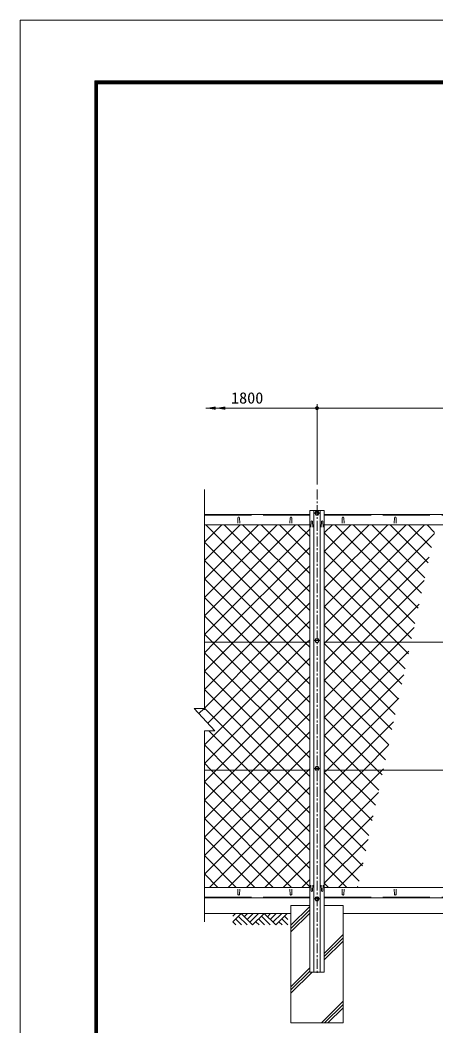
# Model space of a CAD drawing. Units: millimetres, scale not verified. Extents: x -4455 to 4455, y -3150 to 3150.
# Drawn here: x -4455 to -2861, y -707 to 3150 of the extents above; entities that cross this region are included whole.
import ezdxf
from ezdxf.enums import TextEntityAlignment as Align

# ---------------------------------------------------------------- set-up
doc = ezdxf.new("R2010")
doc.units = ezdxf.units.MM
doc.header["$LTSCALE"] = 30
doc.linetypes.add('DASHED', pattern=[7.5, 6, -1.5])
doc.linetypes.add('USER1', pattern=[2, 1.25, -0.25, 0.25, -0.25])
for name, color, linetype, lineweight in [('0-2_4基礎', 4, 'Continuous', 18), ('0-3_0', 7, 'Continuous', 9), ('0-4_1部材', 3, 'Continuous', 18), ('0-5_SUNPOU', 1, 'Continuous', 18), ('0-6_GL', 7, 'Continuous', 9), ('0-7_中心線', 1, 'USER1', 18), ('0-8_8部品', 7, 'Continuous', 18), ('0-A_2網', 4, 'Continuous', 18), ('0-D_D-TTL', 7, 'Continuous', 9)]:
    doc.layers.add(name, color=color, linetype=linetype, lineweight=lineweight)
doc.styles.add('ＭＳ ゴシック', font='')
doc.styles.get('ＭＳ ゴシック').set_extended_font_data('MS Gothic')

# ---------------------------------------------------------------- blocks, each defined once
blk = doc.blocks.new('M1')
at = {"layer": '0-5_SUNPOU'}
blk.add_line((-7.5, 0), (-57.86, 0), dxfattribs=at)
for points in [[(0, 0), (-7.5, 0), (-7.44, 0.94)], [(0, 0), (-7.44, -0.94), (-7.5, 0)], [(0, 0), (-7.44, 0.94), (-7.26, 1.87)], [(0, 0), (-7.26, -1.87), (-7.44, -0.94)], [(0, 0), (-7.26, 1.87), (-6.97, 2.76)], [(0, 0), (-6.97, -2.76), (-7.26, -1.87)], [(0, 0), (-6.97, 2.76), (-6.57, 3.61)], [(0, 0), (-6.57, -3.61), (-6.97, -2.76)], [(0, 0), (-6.57, 3.61), (-6.07, 4.41)], [(0, 0), (-6.07, -4.41), (-6.57, -3.61)], [(0, 0), (-6.07, 4.41), (-5.47, 5.13)], [(0, 0), (-5.47, -5.13), (-6.07, -4.41)], [(0, 0), (-5.47, 5.13), (-4.78, 5.78)], [(0, 0), (-4.78, -5.78), (-5.47, -5.13)], [(0, 0), (-4.78, 5.78), (-4.02, 6.33)], [(0, 0), (-4.02, -6.33), (-4.78, -5.78)], [(0, 0), (-4.02, 6.33), (-3.19, 6.79)], [(0, 0), (-3.19, -6.79), (-4.02, -6.33)], [(0, 0), (-3.19, 6.79), (-2.32, 7.13)], [(0, 0), (-2.32, -7.13), (-3.19, -6.79)], [(0, 0), (-2.32, 7.13), (-1.41, 7.37)], [(0, 0), (-1.41, -7.37), (-2.32, -7.13)], [(0, 0), (-1.41, 7.37), (-0.47, 7.49)], [(0, 0), (-0.47, -7.49), (-1.41, -7.37)], [(0, 0), (-0.47, 7.49), (0.47, 7.49)], [(0, 0), (0.47, -7.49), (-0.47, -7.49)], [(0, 0), (0.47, 7.49), (1.41, 7.37)], [(0, 0), (1.41, 7.37), (2.32, 7.13)], [(0, 0), (2.32, 7.13), (3.19, 6.79)], [(0, 0), (3.19, 6.79), (4.02, 6.33)], [(0, 0), (4.02, 6.33), (4.78, 5.78)], [(0, 0), (4.78, 5.78), (5.47, 5.13)], [(0, 0), (5.47, 5.13), (6.07, 4.41)], [(0, 0), (6.07, 4.41), (6.57, 3.61)], [(0, 0), (6.57, 3.61), (6.97, 2.76)], [(0, 0), (6.97, 2.76), (7.26, 1.87)], [(0, 0), (7.26, 1.87), (7.44, 0.94)], [(0, 0), (7.44, 0.94), (7.5, 0)], [(0, 0), (1.41, -7.37), (0.47, -7.49)], [(0, 0), (2.32, -7.13), (1.41, -7.37)], [(0, 0), (3.19, -6.79), (2.32, -7.13)], [(0, 0), (4.02, -6.33), (3.19, -6.79)], [(0, 0), (4.78, -5.78), (4.02, -6.33)], [(0, 0), (5.47, -5.13), (4.78, -5.78)], [(0, 0), (6.07, -4.41), (5.47, -5.13)], [(0, 0), (6.57, -3.61), (6.07, -4.41)], [(0, 0), (6.97, -2.76), (6.57, -3.61)], [(0, 0), (7.26, -1.87), (6.97, -2.76)], [(0, 0), (7.44, -0.94), (7.26, -1.87)], [(0, 0), (7.5, 0), (7.44, -0.94)]]:
    blk.add_solid(points, dxfattribs=at)
blk = doc.blocks.new('GL-マーク')
at = {"layer": '0-3_0', "color": 1, "lineweight": 18}
for p, q in [((-418.12, -21.21), (-396.91, 0)), ((-418.12, -63.64), (-354.48, 0)), ((-354.48, 0), (-265.86, -88.62)), ((-304.52, 0), (-329.5, -24.98)), ((-262.09, 0), (-308.29, -46.2)), ((-219.67, 0), (-287.08, -67.41)), ((-177.24, 0), (-265.86, -88.62)), ((-177.24, 0), (-88.62, -88.62)), ((-127.28, 0), (-152.26, -24.98)), ((-84.85, 0), (-131.05, -46.19)), ((-42.43, 0), (-109.83, -67.41)), ((0, 0), (-88.62, -88.62)), ((-418.12, -63.64), (-393.14, -88.62)), ((-396.91, -42.43), (-350.71, -88.62)), ((-375.7, -21.21), (-308.29, -88.62)), ((-240.88, -63.64), (-215.9, -88.62)), ((-219.67, -42.43), (-173.47, -88.62)), ((-198.45, -21.21), (-131.05, -88.62)), ((-38.66, -88.62), (-63.64, -63.64)), ((3.77, -88.62), (-42.43, -42.43)), ((4.99, -47.42), (-21.21, -21.21))]:
    blk.add_line(p, q, dxfattribs=at)

msp = doc.modelspace()

# ---------------------------------------------------------------- linework, layer by layer
at = {"layer": '0-2_4基礎', "color": 7, "lineweight": 9}
for p, q in [((-3416.86, -245.71), (-3416.86, -695.71)), ((-3416.86, -245.71), (-3344.86, -245.71)), ((-3288.86, -245.71), (-3216.86, -245.71)), ((-3216.86, -245.71), (-3216.86, -695.71)), ((-3416.86, -695.71), (-3216.86, -695.71))]:
    msp.add_line(p, q, dxfattribs=at)
at = {"layer": '0-2_4基礎'}
for p, q in [((-3416.86, -321.05), (-3344.86, -249.05)), ((-3416.86, -333.55), (-3344.86, -261.55)), ((-3416.86, -346.05), (-3344.86, -274.05)), ((-3288.86, -428.78), (-3216.86, -356.78)), ((-3288.86, -441.28), (-3216.86, -369.28)), ((-3288.86, -453.78), (-3216.86, -381.78)), ((-3416.86, -556.78), (-3344.86, -484.78)), ((-3416.86, -569.28), (-3344.86, -497.28)), ((-3416.86, -581.78), (-3335.8, -500.71)), ((-3299.98, -695.71), (-3216.86, -612.59)), ((-3287.48, -695.71), (-3216.86, -625.09)), ((-3274.98, -695.71), (-3216.86, -637.59))]:
    msp.add_line(p, q, dxfattribs=at)
at = {"layer": '0-4_1部材', "color": 1}
for p, q in [((-3321.29, 1662.12), (-3743.44, 1662.12)), ((-3705.94, 1662.12), (-3570.06, 1662.12)), ((-3316.86, 1369.55), (-3316.86, 1677.12)), ((-3286.86, 1662.12), (-1546.86, 1662.12))]:
    msp.add_line(p, q, dxfattribs=at)
at = {"layer": '0-4_1部材', "color": 4}
for p, q in [((-3748.37, 1349.93), (-3748.37, 505.74)), ((-3788.37, 510.74), (-3708.37, 424.58)), ((-3748.37, 510.74), (-3788.37, 510.74)), ((-3748.37, 424.58), (-3748.37, -307.64)), ((-3748.37, 424.58), (-3708.37, 424.58))]:
    msp.add_line(p, q, dxfattribs=at)
at = {"layer": '0-4_1部材', "color": 7, "lineweight": 9}
for p, q in [((-3748.37, 1254.29), (-3344.86, 1254.29)), ((-3344.86, 1269.29), (-3344.86, -500.71)), ((-3344.86, 1269.29), (-3288.86, 1269.29)), ((-3288.86, 1269.29), (-3288.86, -500.71)), ((-3288.86, 1254.29), (-1544.86, 1254.29)), ((-3748.37, 1214.29), (-3344.86, 1214.29)), ((-3288.86, 1214.29), (-1544.86, 1214.29)), ((-3748.37, 764.29), (-3344.86, 764.29)), ((-3288.86, 764.29), (-1544.86, 764.29)), ((-3748.37, 274.29), (-3344.86, 274.29)), ((-3288.86, 274.29), (-1544.86, 274.29)), ((-3748.37, -175.71), (-3344.86, -175.71)), ((-3288.86, -175.71), (-1544.86, -175.71)), ((-3748.37, -215.71), (-3344.86, -215.71)), ((-3288.86, -215.71), (-1544.86, -215.71)), ((-3344.86, -500.71), (-3288.86, -500.71))]:
    msp.add_line(p, q, dxfattribs=at)
at = {"layer": '0-4_1部材', "color": 1, "linetype": 'DASHED'}
for p, q in [((-3748.37, 1251.29), (-3344.86, 1251.29)), ((-3288.86, 1251.29), (-1544.86, 1251.29)), ((-3748.37, -212.71), (-3344.86, -212.71)), ((-3288.86, -212.71), (-1544.86, -212.71))]:
    msp.add_line(p, q, dxfattribs=at)
at = {"layer": '0-4_1部材'}
for p, q in [((-3620.61, 1220.79), (-3619.86, 1241.29)), ((-3613.11, 1220.79), (-3613.86, 1241.29)), ((-3420.61, 1220.79), (-3419.86, 1241.29)), ((-3413.11, 1220.79), (-3413.86, 1241.29)), ((-3329.36, 1269.29), (-3329.36, -500.71)), ((-3304.36, 1269.29), (-3304.36, -500.71)), ((-3220.61, 1220.79), (-3219.86, 1241.29)), ((-3213.11, 1220.79), (-3213.86, 1241.29)), ((-3020.61, 1220.79), (-3019.86, 1241.29)), ((-3013.11, 1220.79), (-3013.86, 1241.29)), ((-3340.61, 1206.24), (-3339.86, 1226.74)), ((-3333.11, 1206.24), (-3333.86, 1226.74)), ((-3300.61, 1206.24), (-3299.86, 1226.74)), ((-3293.11, 1206.24), (-3293.86, 1226.74)), ((-3620.61, -182.21), (-3619.86, -202.71)), ((-3613.11, -182.21), (-3613.86, -202.71)), ((-3420.61, -182.21), (-3419.86, -202.71)), ((-3413.11, -182.21), (-3413.86, -202.71)), ((-3340.61, -167.66), (-3339.86, -188.16)), ((-3333.11, -167.66), (-3333.86, -188.16)), ((-3300.61, -167.66), (-3299.86, -188.16)), ((-3293.11, -167.66), (-3293.86, -188.16)), ((-3220.61, -182.21), (-3219.86, -202.71)), ((-3213.11, -182.21), (-3213.86, -202.71)), ((-3020.61, -182.21), (-3019.86, -202.71)), ((-3013.11, -182.21), (-3013.86, -202.71))]:
    msp.add_line(p, q, dxfattribs=at)
for centre, start, end in [((-3616.86, 1241.29), 0, 180), ((-3416.86, 1241.29), 0, 180), ((-3216.86, 1241.29), 0, 180), ((-3016.86, 1241.29), 0, 180), ((-3336.86, 1226.74), 0, 180), ((-3296.86, 1226.74), 0, 180), ((-3336.86, -188.16), 180, 0), ((-3296.86, -188.16), 180, 0), ((-3616.86, -202.71), 180, 0), ((-3416.86, -202.71), 180, 0), ((-3216.86, -202.71), 180, 0), ((-3016.86, -202.71), 180, 0)]:
    msp.add_arc(centre, 3, start, end, dxfattribs=at)
at = {"layer": '0-4_1部材', "color": 1}
for points in [[(-3705.94, 1668.37), (-3743.44, 1662.12), (-3705.94, 1655.87)], [(-3668.44, 1668.37), (-3705.94, 1662.12), (-3668.44, 1655.87)]]:
    msp.add_solid(points, dxfattribs=at)
at = {"layer": '0-6_GL'}
for p, q in [((-3748.37, -275.71), (-3416.86, -275.71)), ((-3216.86, -275.71), (-1616.86, -275.71))]:
    msp.add_line(p, q, dxfattribs=at)
at = {"layer": '0-7_中心線'}
msp.add_line((-3316.86, 1349.55), (-3316.86, -506.9), dxfattribs=at)
at = {"layer": '0-8_8部品', "color": 1, "linetype": 'USER1'}
for p, q in [((-3330.3, 1258.74), (-3303.41, 1258.74)), ((-3330.3, 1258.74), (-3303.41, 1258.74)), ((-3330.3, 770.72), (-3303.42, 770.72)), ((-3330.3, 770.72), (-3303.42, 770.72)), ((-3330.3, 280.72), (-3303.42, 280.72)), ((-3330.3, 280.72), (-3303.42, 280.72)), ((-3330.3, -220.16), (-3303.41, -220.16))]:
    msp.add_line(p, q, dxfattribs=at)
at = {"layer": '0-8_8部品', "color": 3}
for points in [[(-3309.02, 1258.74), (-3312.94, 1265.53), (-3320.78, 1265.53), (-3324.7, 1258.74), (-3320.78, 1251.95), (-3312.94, 1251.95)], [(-3309.02, 1258.74), (-3312.94, 1265.53), (-3320.78, 1265.53), (-3324.7, 1258.74), (-3320.78, 1251.95), (-3312.94, 1251.95)], [(-3309.03, 770.72), (-3312.95, 777.51), (-3320.79, 777.51), (-3324.71, 770.72), (-3320.79, 763.93), (-3312.95, 763.93)], [(-3309.03, 770.72), (-3312.95, 777.51), (-3320.79, 777.51), (-3324.71, 770.72), (-3320.79, 763.93), (-3312.95, 763.93)], [(-3309.03, 280.72), (-3312.95, 287.51), (-3320.79, 287.51), (-3324.71, 280.72), (-3320.79, 273.93), (-3312.95, 273.93)], [(-3309.03, 280.72), (-3312.95, 287.51), (-3320.79, 287.51), (-3324.71, 280.72), (-3320.79, 273.93), (-3312.95, 273.93)], [(-3309.02, -220.16), (-3312.94, -226.95), (-3320.78, -226.95), (-3324.7, -220.16), (-3320.78, -213.37), (-3312.94, -213.37)]]:
    msp.add_lwpolyline(points, close=True, dxfattribs=at)
for centre in [(-3316.86, 1258.74), (-3316.86, 1258.74), (-3316.87, 770.72), (-3316.87, 770.72), (-3316.87, 280.72), (-3316.87, 280.72), (-3316.86, -220.16)]:
    msp.add_circle(centre, 6.8, dxfattribs=at)
at = {"layer": '0-A_2網'}
for p, q in [((-3748.37, 1148.2), (-3682.28, 1214.29)), ((-3748.37, 1077.49), (-3611.57, 1214.29)), ((-3748.37, 1006.78), (-3540.86, 1214.29)), ((-3748.37, 936.07), (-3470.15, 1214.29)), ((-3748.37, 865.36), (-3399.44, 1214.29)), ((-3748.37, 794.65), (-3344.86, 1198.15)), ((-3344.86, 815.68), (-3743.47, 1214.29)), ((-3344.86, 886.39), (-3672.76, 1214.29)), ((-3344.86, 957.1), (-3602.05, 1214.29)), ((-3344.86, 1027.81), (-3531.34, 1214.29)), ((-3344.86, 1098.52), (-3460.63, 1214.29)), ((-3344.86, 1169.23), (-3389.92, 1214.29)), ((-3288.86, 1183.44), (-3258.02, 1214.29)), ((-3288.86, 1112.73), (-3187.31, 1214.29)), ((-3288.86, 1042.02), (-3116.6, 1214.29)), ((-3288.86, 971.31), (-3045.89, 1214.29)), ((-3288.86, 900.6), (-2975.18, 1214.29)), ((-3288.86, 829.89), (-2904.46, 1214.29)), ((-2928.8, 894.59), (-3248.5, 1214.29)), ((-2916.21, 952.71), (-3177.79, 1214.29)), ((-2903.62, 1010.83), (-3107.08, 1214.29)), ((-2891.03, 1068.96), (-3036.37, 1214.29)), ((-2878.44, 1127.08), (-2965.66, 1214.29)), ((-2865.86, 1185.2), (-2894.95, 1214.29)), ((-2941.38, 836.46), (-3288.86, 1183.94)), ((-3364.18, 764.29), (-3748.37, 1148.47)), ((-3708.02, 764.29), (-3344.86, 1127.44)), ((-2953.97, 778.34), (-3288.86, 1113.23)), ((-3213.04, 764.29), (-2886.24, 1091.09)), ((-3434.9, 764.29), (-3748.37, 1077.76)), ((-3637.31, 764.29), (-3344.86, 1056.73)), ((-3010.63, 764.29), (-3288.86, 1042.52)), ((-3505.61, 764.29), (-3748.37, 1007.05)), ((-3566.6, 764.29), (-3344.86, 986.02)), ((-3081.34, 764.29), (-3288.86, 971.81)), ((-3142.33, 764.29), (-2905.79, 1000.84)), ((-3576.32, 764.29), (-3748.37, 936.34)), ((-3152.05, 764.29), (-3288.86, 901.1)), ((-3071.62, 764.29), (-2925.33, 910.58)), ((-3647.03, 764.29), (-3748.37, 865.63)), ((-3222.76, 764.29), (-3288.86, 830.39)), ((-3000.91, 764.29), (-2944.88, 820.32)), ((-3717.74, 764.29), (-3748.37, 794.92)), ((-3748.37, 723.94), (-3708.02, 764.29)), ((-3748.37, 653.23), (-3637.31, 764.29)), ((-3748.37, 582.52), (-3566.6, 764.29)), ((-3344.86, 391.42), (-3717.74, 764.29)), ((-3344.86, 462.13), (-3647.03, 764.29)), ((-3344.86, 532.84), (-3576.32, 764.29)), ((-3344.86, 603.55), (-3505.61, 764.29)), ((-3344.86, 674.26), (-3434.9, 764.29)), ((-3344.86, 744.97), (-3364.18, 764.29)), ((-3288.86, 688.47), (-3213.04, 764.29)), ((-3288.86, 617.76), (-3142.33, 764.29)), ((-3288.86, 547.05), (-3071.62, 764.29)), ((-3288.86, 476.34), (-3000.91, 764.29)), ((-3016.91, 487.73), (-3288.86, 759.68)), ((-3004.32, 545.85), (-3222.76, 764.29)), ((-2991.74, 603.97), (-3152.05, 764.29)), ((-2979.15, 662.1), (-3081.34, 764.29)), ((-2966.56, 720.22), (-3010.63, 764.29)), ((-3344.86, 320.7), (-3748.37, 724.21)), ((-3748.37, 299.68), (-3344.86, 703.18)), ((-3288.86, 405.63), (-2964.43, 730.06)), ((-3029.5, 429.61), (-3288.86, 688.97)), ((-3369.16, 274.29), (-3748.37, 653.5)), ((-3703.04, 274.29), (-3344.86, 632.47)), ((-3288.86, 334.92), (-2983.98, 639.8)), ((-3042.09, 371.48), (-3288.86, 618.26)), ((-3439.87, 274.29), (-3748.37, 582.79)), ((-3632.33, 274.29), (-3344.86, 561.76)), ((-3054.68, 313.36), (-3288.86, 547.55)), ((-3278.78, 274.29), (-3003.52, 549.54)), ((-3769.62, 490.55), (-3749.44, 510.74)), ((-3510.58, 274.29), (-3748.37, 512.08)), ((-3561.62, 274.29), (-3344.86, 491.05)), ((-3086.32, 274.29), (-3288.86, 476.84)), ((-3208.07, 274.29), (-3023.07, 459.29)), ((-3490.91, 274.29), (-3344.86, 420.34)), ((-3157.03, 274.29), (-3288.86, 406.13)), ((-3652, 274.29), (-3748.37, 370.66)), ((-3420.2, 274.29), (-3344.86, 349.63)), ((-3137.36, 274.29), (-3042.62, 369.03)), ((-3227.74, 274.29), (-3288.86, 335.42)), ((-3722.71, 274.29), (-3748.37, 299.94)), ((-3748.37, 228.96), (-3703.04, 274.29)), ((-3748.37, 158.25), (-3632.33, 274.29)), ((-3748.37, 87.54), (-3561.62, 274.29)), ((-3748.37, 16.83), (-3490.91, 274.29)), ((-3748.37, -53.88), (-3420.2, 274.29)), ((-3748.37, -124.59), (-3349.49, 274.29)), ((-3344.86, -103.56), (-3722.71, 274.29)), ((-3344.86, -32.85), (-3652, 274.29)), ((-3344.86, 108.57), (-3510.58, 274.29)), ((-3344.86, 179.28), (-3439.87, 274.29)), ((-3344.86, 249.99), (-3369.16, 274.29)), ((-3349.49, 274.29), (-3344.86, 278.92)), ((-3288.86, 264.2), (-3278.78, 274.29)), ((-3288.86, 193.49), (-3208.07, 274.29)), ((-3288.86, 122.78), (-3137.36, 274.29)), ((-3288.86, 52.07), (-3066.65, 274.29)), ((-3092.44, 138.99), (-3227.74, 274.29)), ((-3079.85, 197.11), (-3157.03, 274.29)), ((-3067.26, 255.24), (-3086.32, 274.29)), ((-3066.65, 274.29), (-3062.17, 278.77)), ((-3105.03, 80.87), (-3288.86, 264.7)), ((-3344.86, -174.27), (-3748.37, 229.23)), ((-3728.78, -175.71), (-3344.86, 208.2)), ((-3117.62, 22.75), (-3288.86, 193.99)), ((-3414.13, -175.71), (-3748.37, 158.52)), ((-3288.86, -18.64), (-3081.72, 188.51)), ((-3658.07, -175.71), (-3344.86, 137.49)), ((-3130.2, -35.38), (-3288.86, 123.28)), ((-3484.84, -175.71), (-3748.37, 87.81)), ((-3288.86, -89.35), (-3101.26, 98.25)), ((-3587.36, -175.71), (-3344.86, 66.78)), ((-3142.79, -93.5), (-3288.86, 52.57)), ((-3555.56, -175.71), (-3748.37, 17.1)), ((-3288.86, -160.06), (-3120.81, 7.99)), ((-3516.65, -175.71), (-3344.86, -3.93)), ((-3155.38, -151.62), (-3288.86, -18.14)), ((-3626.27, -175.71), (-3748.37, -53.61)), ((-3445.94, -175.71), (-3344.86, -74.64)), ((-3202, -175.71), (-3288.86, -88.85)), ((-3233.8, -175.71), (-3140.36, -82.27)), ((-3696.98, -175.71), (-3748.37, -124.32)), ((-3375.23, -175.71), (-3344.86, -145.35)), ((-3272.71, -175.71), (-3288.86, -159.56)), ((-3163.09, -175.71), (-3159.91, -172.52))]:
    msp.add_line(p, q, dxfattribs=at)
for points in [[(-3288.86, 759.18), (-3283.75, 764.29), (-2866.69, 1181.35)], [(-3748.37, 511.81), (-3495.89, 764.29), (-3344.86, 915.31)], [(-3735.58, 453.89), (-3425.18, 764.29), (-3344.86, 844.6)], [(-3748.37, 370.39), (-3354.46, 764.29), (-3344.86, 773.89)], [(-3344.86, 37.86), (-3581.29, 274.29), (-3731.58, 424.58)]]:
    msp.add_lwpolyline(points, dxfattribs=at)
at = {"layer": '0-D_D-TTL', "color": 2, "lineweight": 18}
msp.add_lwpolyline([(-4455.04, 3150.21), (4454.66, 3150.21), (4454.66, -3150.21), (-4455.04, -3150.21)], close=True, dxfattribs=at)
at = {"layer": '0-D_D-TTL'}
for points in [[(-4168.65, 2916.87), (4168.28, 2916.87), (4168.28, -2916.87), (-4168.65, -2916.87)], [(-4166, 2914.21), (4165.63, 2914.21), (4165.63, -2914.21), (-4166, -2914.21)], [(-4163.35, 2911.56), (4162.97, 2911.56), (4162.97, -2911.56), (-4163.35, -2911.56)], [(-4160.7, 2908.91), (4160.32, 2908.91), (4160.32, -2908.91), (-4160.7, -2908.91)], [(-4158.05, 2906.26), (4157.67, 2906.26), (4157.67, -2906.26), (-4158.05, -2906.26)]]:
    msp.add_lwpolyline(points, close=True, dxfattribs=at)

# ---------------------------------------------------------------- block references
at = {"layer": '0-4_1部材', "rotation": 180}
msp.add_blockref('M1', (-3316.86, 1662.12), dxfattribs=at)
at = {"layer": '0-6_GL', "xscale": 0.5, "yscale": 0.5}
msp.add_blockref('GL-マーク', (-3430.9, -275.71), dxfattribs=at)

# ---------------------------------------------------------------- texts
at = {"layer": '0-4_1部材', "style": 'ＭＳ ゴシック', "width": 1.05}
msp.add_text('1800', height=43.33, dxfattribs=at).set_placement((-3646.48, 1666.66), align=Align.BOTTOM_LEFT)

doc.saveas('drawing.dxf')
